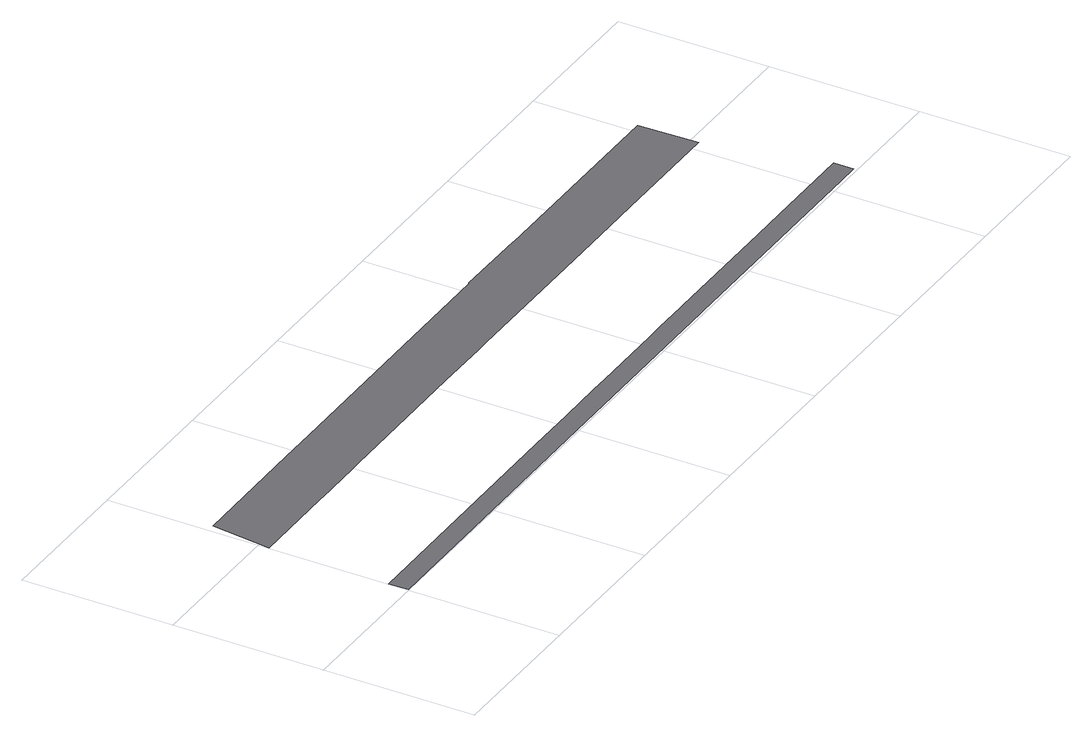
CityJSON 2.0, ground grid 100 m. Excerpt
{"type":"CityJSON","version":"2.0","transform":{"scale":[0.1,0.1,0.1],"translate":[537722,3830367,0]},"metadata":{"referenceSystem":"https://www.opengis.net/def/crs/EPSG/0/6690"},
"CityObjects":{
"road1":{"type":"Road","attributes":{"RoadStructureAttribute.sectionType":"1"},"geometry":[{"type":"MultiSurface","lod":"1","boundaries":[[[0,1,2,3,4,5,6,7,8,9,10,11,12,13,14,15,16,17,18,19,20,21]]]}]},
"road2":{"type":"Road","attributes":{"RoadStructureAttribute.sectionType":"1"},"geometry":[{"type":"MultiSurface","lod":"1","boundaries":[[[22,23,24,25,26,27,28,29,30,31,32,33,34,35,36,37,38,39,40,41,42,43,44,45]]]}]}
},
"vertices":[
[4635,155,0],[4380,154,0],[3493,151,0],[3468,151,0],[3467,151,0],[3218,150,0],[3099,149,0],[2564,148,0],[2443,147,0],[2269,146,0],[2143,146,0],[2110,146,0],[1762,144,0],[1636,144,0],[9,137,0],[10,6,0],[2111,15,0],[3469,19,0],[3497,19,0],[5129,24,0],[5272,25,0],[5271,157,0],
[3612,1341,0],[3611,1341,0],[3611,1345,0],[3095,1347,0],[3094,1343,0],[2098,1338,0],[1196,1335,0],[928,1334,0],[63,1330,0],[10,930,0],[609,933,0],[730,933,0],[912,934,0],[930,934,0],[949,934,0],[1071,935,0],[2102,939,0],[2495,939,0],[2579,940,0],[3613,942,0],[4040,943,0],[4276,943,0],[5083,945,0],[5073,1344,0]
]}
